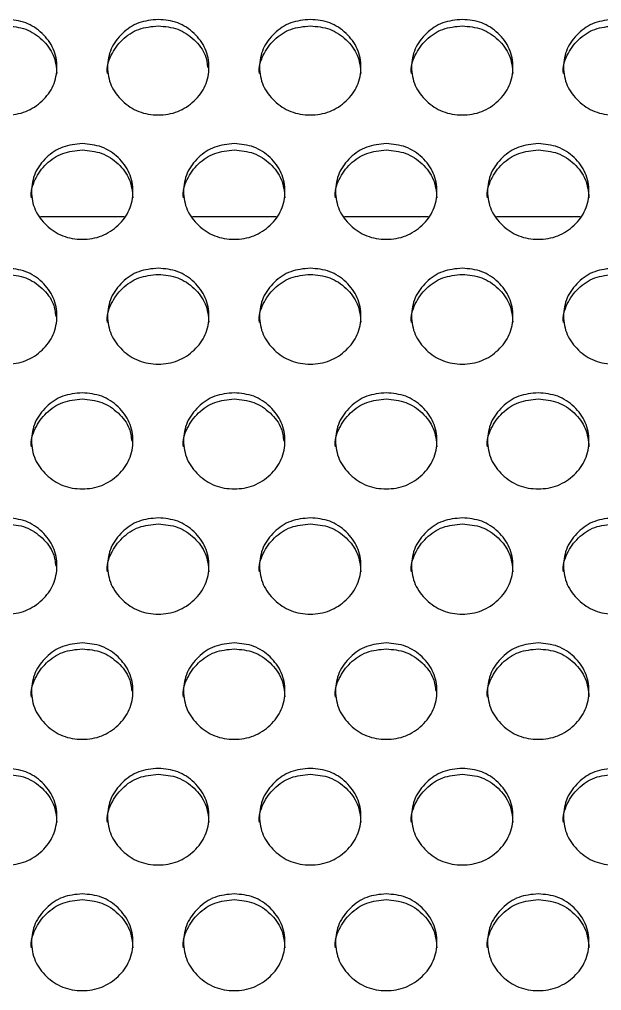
# Model space of a CAD drawing. Header units: millimetres. Extents: x 0.6 to 29.2, y 0.5 to 20.5.
# Drawn here: x 12.782 to 13.088, y 11.54 to 12.05 of the extents above; entities that cross this region are included whole.
import ezdxf

# ---------------------------------------------------------------- set-up
doc = ezdxf.new("R2010")
doc.units = ezdxf.units.MM

msp = doc.modelspace()

# ---------------------------------------------------------------- linework, layer by layer
for p, q in [((12.8367, 11.94654), (12.79267, 11.94654)), ((12.9167, 11.94654), (12.87267, 11.94654)), ((12.9967, 11.94654), (12.95267, 11.94654)), ((13.0767, 11.94654), (13.03267, 11.94654))]:
    msp.add_line(p, q)
for points, knots in [([(12.77468, 12.05041), (12.77819, 12.05008), (12.78521, 12.04941), (12.79397, 12.04343), (12.80011, 12.03523), (12.80197, 12.02529), (12.80011, 12.01538), (12.79398, 12.00711), (12.78522, 12.00133), (12.77468, 11.99957), (12.76415, 12.00133), (12.75538, 12.00711), (12.74926, 12.01537), (12.74739, 12.0253), (12.74926, 12.03523), (12.75539, 12.04343), (12.76415, 12.04939), (12.77117, 12.05007), (12.77468, 12.05041)], [0, 0, 0, 0, 0.062438, 0.124973, 0.18753, 0.249981, 0.312541, 0.374985, 0.437549, 0.499993, 0.562547, 0.624998, 0.687553, 0.750005, 0.812565, 0.875012, 0.937473, 1, 1, 1, 1]), ([(12.77468, 12.04703), (12.77819, 12.0467), (12.78522, 12.04603), (12.79393, 12.04006), (12.80027, 12.03187), (12.80099, 12.02526), (12.80135, 12.02196)], [0, 0, 0, 0, 0.249965, 0.500265, 0.750584, 1, 1, 1, 1]), ([(12.82802, 12.02192), (12.82802, 12.02192), (12.82734, 12.02513), (12.82957, 12.03191), (12.8353, 12.04004), (12.84417, 12.04601), (12.85118, 12.04669), (12.85468, 12.04703)], [0, 0, 0, 0, 0.000444, 0.250485, 0.500131, 0.749904, 1, 1, 1, 1]), ([(12.85468, 12.05041), (12.85819, 12.05008), (12.86521, 12.04941), (12.87397, 12.04343), (12.88011, 12.03523), (12.88197, 12.02529), (12.88011, 12.01538), (12.87398, 12.00711), (12.86522, 12.00133), (12.85468, 11.99957), (12.84415, 12.00133), (12.83538, 12.00711), (12.82926, 12.01537), (12.8274, 12.0253), (12.82926, 12.03523), (12.83538, 12.04343), (12.84415, 12.04939), (12.85117, 12.05007), (12.85468, 12.05041)], [0, 0, 0, 0, 0.0624359, 0.124973, 0.1875298, 0.2499801, 0.3125396, 0.3749845, 0.4375489, 0.4999908, 0.5625441, 0.6249972, 0.6875516, 0.7500035, 0.8125623, 0.8750097, 0.9374707, 1, 1, 1, 1]), ([(12.85468, 12.04703), (12.8582, 12.0467), (12.86524, 12.04604), (12.87388, 12.04004), (12.87973, 12.03283), (12.88042, 12.02736), (12.88069, 12.02518)], [0, 0, 0, 0, 0.272747, 0.545877, 0.81902, 1, 1, 1, 1]), ([(12.90802, 12.02192), (12.90802, 12.02192), (12.90742, 12.02515), (12.90954, 12.0319), (12.91531, 12.04004), (12.92417, 12.04601), (12.93118, 12.04669), (12.93468, 12.04703)], [0, 0, 0, 0, 0.000442, 0.250487, 0.500135, 0.74991, 1, 1, 1, 1]), ([(12.93468, 12.05041), (12.93819, 12.05008), (12.94521, 12.04941), (12.95397, 12.04343), (12.96011, 12.03523), (12.96197, 12.02529), (12.96011, 12.01538), (12.95398, 12.00711), (12.94522, 12.00133), (12.93468, 11.99957), (12.92415, 12.00133), (12.91538, 12.00711), (12.90926, 12.01537), (12.9074, 12.0253), (12.90926, 12.03523), (12.91539, 12.04343), (12.92415, 12.04939), (12.93117, 12.05007), (12.93468, 12.05041)], [0, 0, 0, 0, 0.062438, 0.124974, 0.18753, 0.249981, 0.312541, 0.374985, 0.437549, 0.499994, 0.562545, 0.624998, 0.687554, 0.750005, 0.812564, 0.875012, 0.937473, 1, 1, 1, 1]), ([(12.93468, 12.04703), (12.93819, 12.0467), (12.94522, 12.04603), (12.95393, 12.04006), (12.96027, 12.03187), (12.96099, 12.02526), (12.96135, 12.02196)], [0, 0, 0, 0, 0.249965, 0.500265, 0.750584, 1, 1, 1, 1]), ([(12.98802, 12.02192), (12.98802, 12.02192), (12.98734, 12.02513), (12.98957, 12.03191), (12.9953, 12.04004), (13.00417, 12.04601), (13.01118, 12.04669), (13.01468, 12.04703)], [0, 0, 0, 0, 0.000444, 0.250489, 0.50013, 0.749912, 1, 1, 1, 1]), ([(13.01468, 12.05041), (13.01819, 12.05008), (13.02521, 12.04941), (13.03397, 12.04343), (13.04011, 12.03523), (13.04197, 12.02529), (13.04011, 12.01538), (13.03398, 12.00711), (13.02522, 12.00133), (13.01468, 11.99957), (13.00415, 12.00133), (12.99538, 12.00711), (12.98926, 12.01537), (12.9874, 12.0253), (12.98926, 12.03523), (12.99538, 12.04343), (13.00415, 12.04939), (13.01117, 12.05007), (13.01468, 12.05041)], [0, 0, 0, 0, 0.062436, 0.124973, 0.18753, 0.249981, 0.312541, 0.374986, 0.437548, 0.499992, 0.562546, 0.624997, 0.687553, 0.750005, 0.812564, 0.87501, 0.937473, 1, 1, 1, 1]), ([(13.01468, 12.04703), (13.01819, 12.0467), (13.02522, 12.04603), (13.03393, 12.04006), (13.04027, 12.03187), (13.04099, 12.02526), (13.04135, 12.02196)], [0, 0, 0, 0, 0.2499567, 0.5002647, 0.7505852, 1, 1, 1, 1]), ([(13.06802, 12.02192), (13.06802, 12.02192), (13.06734, 12.02513), (13.06957, 12.03191), (13.0753, 12.04004), (13.08417, 12.04601), (13.09118, 12.04669), (13.09468, 12.04703)], [0, 0, 0, 0, 0.000444, 0.250485, 0.500131, 0.749904, 1, 1, 1, 1]), ([(13.09468, 12.05041), (13.09819, 12.05008), (13.10521, 12.04941), (13.11397, 12.04343), (13.12011, 12.03523), (13.12197, 12.02529), (13.12011, 12.01538), (13.11398, 12.00711), (13.10522, 12.00133), (13.09468, 11.99957), (13.08415, 12.00133), (13.07538, 12.00711), (13.06926, 12.01537), (13.0674, 12.0253), (13.06926, 12.03523), (13.07538, 12.04343), (13.08415, 12.04939), (13.09117, 12.05007), (13.09468, 12.05041)], [0, 0, 0, 0, 0.062436, 0.1249712, 0.1875281, 0.249979, 0.3125389, 0.3749827, 0.4375472, 0.4999915, 0.5625426, 0.6249958, 0.6875516, 0.7500031, 0.812562, 0.8750095, 0.9374706, 1, 1, 1, 1]), ([(12.78802, 11.95662), (12.78802, 11.95663), (12.78742, 11.95987), (12.78953, 11.96662), (12.79531, 11.97479), (12.80417, 11.98077), (12.81118, 11.98145), (12.81468, 11.98179)], [0, 0, 0, 0, 0.000445, 0.250484, 0.500128, 0.749903, 1, 1, 1, 1]), ([(12.81468, 11.98512), (12.81819, 11.98478), (12.82521, 11.98411), (12.83397, 11.97812), (12.84011, 11.96991), (12.84197, 11.95995), (12.84011, 11.95002), (12.83398, 11.94174), (12.82522, 11.93595), (12.81468, 11.93419), (12.80415, 11.93595), (12.79538, 11.94174), (12.78926, 11.95002), (12.7874, 11.95996), (12.78926, 11.96991), (12.79539, 11.97812), (12.80415, 11.98409), (12.81117, 11.98478), (12.81468, 11.98512)], [0, 0, 0, 0, 0.062436, 0.124971, 0.187528, 0.249979, 0.312538, 0.374982, 0.437547, 0.499991, 0.562542, 0.624995, 0.687551, 0.750003, 0.812562, 0.875009, 0.937471, 1, 1, 1, 1]), ([(12.81468, 11.98179), (12.81819, 11.98145), (12.82522, 11.98078), (12.83393, 11.9748), (12.84027, 11.96659), (12.84099, 11.95997), (12.84135, 11.95667)], [0, 0, 0, 0, 0.249958, 0.500258, 0.750579, 1, 1, 1, 1]), ([(12.86802, 11.95662), (12.86802, 11.95663), (12.86735, 11.95986), (12.86957, 11.96663), (12.8753, 11.97479), (12.88417, 11.98077), (12.89118, 11.98145), (12.89468, 11.98179)], [0, 0, 0, 0, 0.000447, 0.250489, 0.500128, 0.749912, 1, 1, 1, 1]), ([(12.89468, 11.98512), (12.89819, 11.98478), (12.90521, 11.98411), (12.91397, 11.97812), (12.92011, 11.96991), (12.92197, 11.95995), (12.92011, 11.95002), (12.91398, 11.94174), (12.90522, 11.93595), (12.89468, 11.93419), (12.88415, 11.93595), (12.87538, 11.94174), (12.86926, 11.95002), (12.8674, 11.95996), (12.86926, 11.96991), (12.87538, 11.97812), (12.88415, 11.98409), (12.89117, 11.98478), (12.89468, 11.98512)], [0, 0, 0, 0, 0.062438, 0.124973, 0.18753, 0.249981, 0.31254, 0.374984, 0.437548, 0.499992, 0.562546, 0.624997, 0.687553, 0.750005, 0.812564, 0.87501, 0.937473, 1, 1, 1, 1]), ([(12.89468, 11.98179), (12.89819, 11.98145), (12.90522, 11.98078), (12.91393, 11.9748), (12.92027, 11.96659), (12.92099, 11.95997), (12.92135, 11.95667)], [0, 0, 0, 0, 0.249966, 0.500264, 0.750583, 1, 1, 1, 1]), ([(12.94802, 11.95662), (12.94802, 11.95663), (12.94735, 11.95986), (12.94957, 11.96663), (12.9553, 11.97479), (12.96417, 11.98077), (12.97118, 11.98145), (12.97468, 11.98179)], [0, 0, 0, 0, 0.000447, 0.250486, 0.500129, 0.749904, 1, 1, 1, 1]), ([(12.97468, 11.98512), (12.97819, 11.98478), (12.98521, 11.98411), (12.99397, 11.97812), (13.00011, 11.96991), (13.00197, 11.95995), (13.00011, 11.95002), (12.99398, 11.94174), (12.98522, 11.93595), (12.97468, 11.93419), (12.96415, 11.93595), (12.95538, 11.94174), (12.94926, 11.95002), (12.9474, 11.95996), (12.94926, 11.96991), (12.95538, 11.97812), (12.96415, 11.98409), (12.97117, 11.98478), (12.97468, 11.98512)], [0, 0, 0, 0, 0.062436, 0.124973, 0.18753, 0.24998, 0.312539, 0.374984, 0.437548, 0.499992, 0.562543, 0.624996, 0.687552, 0.750004, 0.812563, 0.875009, 0.937471, 1, 1, 1, 1]), ([(12.97468, 11.98179), (12.97819, 11.98145), (12.98522, 11.98078), (12.99393, 11.9748), (13.00027, 11.96659), (13.00099, 11.95997), (13.00135, 11.95667)], [0, 0, 0, 0, 0.249957, 0.500263, 0.750582, 1, 1, 1, 1]), ([(13.02802, 11.95662), (13.02802, 11.95663), (13.02742, 11.95987), (13.02953, 11.96662), (13.03531, 11.97479), (13.04417, 11.98077), (13.05118, 11.98145), (13.05468, 11.98179)], [0, 0, 0, 0, 0.0004451, 0.2504866, 0.5001328, 0.7499104, 1, 1, 1, 1]), ([(13.05468, 11.98512), (13.05819, 11.98478), (13.06521, 11.98411), (13.07397, 11.97812), (13.08011, 11.96991), (13.08197, 11.95995), (13.08011, 11.95002), (13.07398, 11.94174), (13.06522, 11.93595), (13.05468, 11.93419), (13.04415, 11.93595), (13.03538, 11.94174), (13.02926, 11.95002), (13.0274, 11.95996), (13.02926, 11.96991), (13.03539, 11.97812), (13.04415, 11.98409), (13.05117, 11.98478), (13.05468, 11.98512)], [0, 0, 0, 0, 0.0624385, 0.1249735, 0.1875308, 0.2499813, 0.3125408, 0.3749847, 0.4375489, 0.4999933, 0.5625442, 0.6249978, 0.6875535, 0.7500053, 0.8125645, 0.8750114, 0.937473, 1, 1, 1, 1]), ([(13.05468, 11.98179), (13.05819, 11.98145), (13.06522, 11.98078), (13.07393, 11.9748), (13.08027, 11.96659), (13.08099, 11.95997), (13.08135, 11.95667)], [0, 0, 0, 0, 0.2499651, 0.5002628, 0.7505813, 1, 1, 1, 1]), ([(12.77468, 11.91961), (12.77819, 11.91927), (12.78521, 11.9186), (12.79397, 11.9126), (12.80011, 11.90437), (12.80197, 11.8944), (12.80011, 11.88444), (12.79398, 11.87615), (12.78522, 11.87035), (12.77468, 11.86858), (12.76415, 11.87035), (12.75538, 11.87615), (12.74926, 11.88444), (12.74739, 11.8944), (12.74926, 11.90437), (12.75539, 11.9126), (12.76415, 11.91858), (12.77117, 11.91927), (12.77468, 11.91961)], [0, 0, 0, 0, 0.062438, 0.124973, 0.187531, 0.249981, 0.31254, 0.374985, 0.437549, 0.499993, 0.562546, 0.624997, 0.687554, 0.750006, 0.812565, 0.875011, 0.937473, 1, 1, 1, 1]), ([(12.85468, 11.91961), (12.85819, 11.91927), (12.86521, 11.9186), (12.87397, 11.9126), (12.88011, 11.90437), (12.88197, 11.8944), (12.88011, 11.88444), (12.87398, 11.87615), (12.86522, 11.87035), (12.85468, 11.86858), (12.84415, 11.87035), (12.83538, 11.87615), (12.82926, 11.88444), (12.8274, 11.8944), (12.82926, 11.90437), (12.83538, 11.9126), (12.84415, 11.91858), (12.85117, 11.91927), (12.85468, 11.91961)], [0, 0, 0, 0, 0.062436, 0.124973, 0.187531, 0.24998, 0.312539, 0.374985, 0.437549, 0.499991, 0.562544, 0.624997, 0.687552, 0.750004, 0.812563, 0.875009, 0.937471, 1, 1, 1, 1]), ([(12.93468, 11.91961), (12.93819, 11.91927), (12.94521, 11.9186), (12.95397, 11.9126), (12.96011, 11.90437), (12.96197, 11.8944), (12.96011, 11.88444), (12.95398, 11.87615), (12.94522, 11.87035), (12.93468, 11.86858), (12.92415, 11.87035), (12.91538, 11.87615), (12.90926, 11.88444), (12.9074, 11.8944), (12.90926, 11.90437), (12.91539, 11.9126), (12.92415, 11.91858), (12.93117, 11.91927), (12.93468, 11.91961)], [0, 0, 0, 0, 0.062438, 0.124974, 0.187531, 0.249981, 0.312541, 0.374986, 0.43755, 0.499994, 0.562545, 0.624998, 0.687555, 0.750006, 0.812565, 0.875011, 0.937473, 1, 1, 1, 1]), ([(13.01468, 11.91961), (13.01819, 11.91927), (13.02521, 11.9186), (13.03397, 11.9126), (13.04011, 11.90437), (13.04197, 11.8944), (13.04011, 11.88444), (13.03398, 11.87615), (13.02522, 11.87035), (13.01468, 11.86858), (13.00415, 11.87035), (12.99538, 11.87615), (12.98926, 11.88444), (12.9874, 11.8944), (12.98926, 11.90437), (12.99538, 11.9126), (13.00415, 11.91858), (13.01117, 11.91927), (13.01468, 11.91961)], [0, 0, 0, 0, 0.062436, 0.124973, 0.187531, 0.249981, 0.31254, 0.374986, 0.437548, 0.499992, 0.562546, 0.624997, 0.687553, 0.750005, 0.812564, 0.875009, 0.937473, 1, 1, 1, 1]), ([(13.09468, 11.91961), (13.09819, 11.91927), (13.10521, 11.9186), (13.11397, 11.9126), (13.12011, 11.90437), (13.12197, 11.8944), (13.12011, 11.88444), (13.11398, 11.87615), (13.10522, 11.87035), (13.09468, 11.86858), (13.08415, 11.87035), (13.07538, 11.87615), (13.06926, 11.88444), (13.0674, 11.8944), (13.06926, 11.90437), (13.07538, 11.9126), (13.08415, 11.91858), (13.09117, 11.91927), (13.09468, 11.91961)], [0, 0, 0, 0, 0.062436, 0.124971, 0.187529, 0.249979, 0.312539, 0.374983, 0.437547, 0.499991, 0.562542, 0.624995, 0.687552, 0.750004, 0.812562, 0.875009, 0.937471, 1, 1, 1, 1]), ([(12.77468, 11.91633), (12.7782, 11.91599), (12.78524, 11.91533), (12.79388, 11.90931), (12.79975, 11.90204), (12.80044, 11.89651), (12.80071, 11.89428)], [0, 0, 0, 0, 0.271948, 0.5442594, 0.8165928, 1, 1, 1, 1]), ([(12.82802, 11.89112), (12.82802, 11.89112), (12.82735, 11.89435), (12.82957, 11.90114), (12.8353, 11.90931), (12.84417, 11.9153), (12.85118, 11.91599), (12.85468, 11.91633)], [0, 0, 0, 0, 0.000447, 0.250489, 0.500134, 0.749903, 1, 1, 1, 1]), ([(12.85468, 11.91633), (12.85819, 11.91599), (12.86522, 11.91532), (12.87393, 11.90932), (12.88027, 11.90111), (12.88099, 11.89447), (12.88135, 11.89116)], [0, 0, 0, 0, 0.249956, 0.500263, 0.750582, 1, 1, 1, 1]), ([(12.90802, 11.89112), (12.90802, 11.89112), (12.90742, 11.89437), (12.90953, 11.90114), (12.91531, 11.90931), (12.92417, 11.9153), (12.93118, 11.91599), (12.93468, 11.91633)], [0, 0, 0, 0, 0.000445, 0.25049, 0.500137, 0.74991, 1, 1, 1, 1]), ([(12.93468, 11.91633), (12.93819, 11.91599), (12.94522, 11.91532), (12.95393, 11.90932), (12.96027, 11.90111), (12.96099, 11.89447), (12.96135, 11.89116)], [0, 0, 0, 0, 0.249964, 0.500263, 0.750581, 1, 1, 1, 1]), ([(12.98802, 11.89112), (12.98802, 11.89112), (12.98735, 11.89435), (12.98957, 11.90114), (12.9953, 11.90931), (13.00417, 11.9153), (13.01118, 11.91599), (13.01468, 11.91633)], [0, 0, 0, 0, 0.000447, 0.250492, 0.500133, 0.749912, 1, 1, 1, 1]), ([(13.01468, 11.91633), (13.01819, 11.91599), (13.02522, 11.91532), (13.03393, 11.90932), (13.04027, 11.90111), (13.04099, 11.89447), (13.04135, 11.89116)], [0, 0, 0, 0, 0.249956, 0.500263, 0.750582, 1, 1, 1, 1]), ([(13.06802, 11.89112), (13.06802, 11.89112), (13.06735, 11.89435), (13.06957, 11.90114), (13.0753, 11.90931), (13.08417, 11.9153), (13.09118, 11.91599), (13.09468, 11.91633)], [0, 0, 0, 0, 0.000447, 0.250489, 0.500134, 0.749903, 1, 1, 1, 1]), ([(12.81468, 11.85408), (12.81819, 11.85374), (12.82521, 11.85307), (12.83397, 11.84705), (12.84011, 11.83881), (12.84197, 11.82882), (12.84011, 11.81885), (12.83398, 11.81054), (12.82522, 11.80473), (12.81468, 11.80296), (12.80415, 11.80473), (12.79538, 11.81054), (12.78926, 11.81885), (12.7874, 11.82882), (12.78926, 11.83881), (12.79539, 11.84705), (12.80415, 11.85305), (12.81117, 11.85373), (12.81468, 11.85408)], [0, 0, 0, 0, 0.062436, 0.124971, 0.187529, 0.249979, 0.312539, 0.374983, 0.437547, 0.499991, 0.562542, 0.624995, 0.687551, 0.750003, 0.812562, 0.875009, 0.937471, 1, 1, 1, 1]), ([(12.89468, 11.85408), (12.89819, 11.85374), (12.90521, 11.85307), (12.91397, 11.84705), (12.92011, 11.83881), (12.92197, 11.82882), (12.92011, 11.81885), (12.91398, 11.81054), (12.90522, 11.80473), (12.89468, 11.80296), (12.88415, 11.80473), (12.87538, 11.81054), (12.86926, 11.81885), (12.8674, 11.82882), (12.86926, 11.83881), (12.87538, 11.84705), (12.88415, 11.85305), (12.89117, 11.85373), (12.89468, 11.85408)], [0, 0, 0, 0, 0.062438, 0.124974, 0.187531, 0.249981, 0.312541, 0.374984, 0.437549, 0.499993, 0.562546, 0.624997, 0.687553, 0.750005, 0.812564, 0.875009, 0.937473, 1, 1, 1, 1]), ([(12.97468, 11.85408), (12.97819, 11.85374), (12.98521, 11.85307), (12.99397, 11.84705), (13.00011, 11.83881), (13.00197, 11.82882), (13.00011, 11.81885), (12.99398, 11.81054), (12.98522, 11.80473), (12.97468, 11.80296), (12.96415, 11.80473), (12.95538, 11.81054), (12.94926, 11.81885), (12.9474, 11.82882), (12.94926, 11.83881), (12.95538, 11.84705), (12.96415, 11.85305), (12.97117, 11.85373), (12.97468, 11.85408)], [0, 0, 0, 0, 0.062436, 0.124973, 0.18753, 0.24998, 0.312539, 0.374984, 0.437549, 0.499993, 0.562543, 0.624996, 0.687552, 0.750004, 0.812563, 0.875009, 0.937471, 1, 1, 1, 1]), ([(13.05468, 11.85408), (13.05819, 11.85374), (13.06521, 11.85307), (13.07397, 11.84705), (13.08011, 11.83881), (13.08197, 11.82882), (13.08011, 11.81885), (13.07398, 11.81054), (13.06522, 11.80473), (13.05468, 11.80296), (13.04415, 11.80473), (13.03538, 11.81054), (13.02926, 11.81885), (13.0274, 11.82882), (13.02926, 11.83881), (13.03539, 11.84705), (13.04415, 11.85305), (13.05117, 11.85373), (13.05468, 11.85408)], [0, 0, 0, 0, 0.062438, 0.124974, 0.187531, 0.249981, 0.312541, 0.374985, 0.43755, 0.499994, 0.562545, 0.624998, 0.687554, 0.750006, 0.812565, 0.875011, 0.937473, 1, 1, 1, 1]), ([(12.78802, 11.82559), (12.78802, 11.82559), (12.78742, 11.82885), (12.78953, 11.83562), (12.79531, 11.84382), (12.80417, 11.84982), (12.81118, 11.8505), (12.81468, 11.85084)], [0, 0, 0, 0, 0.000444, 0.250482, 0.500129, 0.749903, 1, 1, 1, 1]), ([(12.81468, 11.85084), (12.8182, 11.85051), (12.82524, 11.84984), (12.83388, 11.84381), (12.83976, 11.83652), (12.84045, 11.83096), (12.84073, 11.82871)], [0, 0, 0, 0, 0.27154, 0.5434528, 0.8153917, 1, 1, 1, 1]), ([(12.86802, 11.82559), (12.86802, 11.82559), (12.86735, 11.82884), (12.86957, 11.83563), (12.8753, 11.84382), (12.88417, 11.84982), (12.89118, 11.8505), (12.89468, 11.85084)], [0, 0, 0, 0, 0.000445, 0.250486, 0.500129, 0.749911, 1, 1, 1, 1]), ([(12.89468, 11.85084), (12.8982, 11.85051), (12.90524, 11.84984), (12.91388, 11.84381), (12.91976, 11.83652), (12.92045, 11.83096), (12.92073, 11.82871)], [0, 0, 0, 0, 0.271548, 0.543459, 0.815395, 1, 1, 1, 1]), ([(12.94802, 11.82559), (12.94802, 11.82559), (12.94735, 11.82884), (12.94957, 11.83563), (12.9553, 11.84382), (12.96417, 11.84982), (12.97118, 11.8505), (12.97468, 11.85084)], [0, 0, 0, 0, 0.000445, 0.250483, 0.50013, 0.749903, 1, 1, 1, 1]), ([(12.97468, 11.85084), (12.97819, 11.85051), (12.98522, 11.84984), (12.99393, 11.84383), (13.00027, 11.8356), (13.00099, 11.82895), (13.00135, 11.82563)], [0, 0, 0, 0, 0.249956, 0.500262, 0.750585, 1, 1, 1, 1]), ([(13.02802, 11.82559), (13.02802, 11.82559), (13.02742, 11.82885), (13.02953, 11.83562), (13.03531, 11.84382), (13.04417, 11.84982), (13.05118, 11.8505), (13.05468, 11.85084)], [0, 0, 0, 0, 0.000444, 0.250484, 0.500134, 0.74991, 1, 1, 1, 1]), ([(13.05468, 11.85084), (13.05819, 11.85051), (13.06522, 11.84984), (13.07393, 11.84383), (13.08027, 11.8356), (13.08099, 11.82895), (13.08135, 11.82563)], [0, 0, 0, 0, 0.249964, 0.500262, 0.750584, 1, 1, 1, 1]), ([(12.77468, 11.78833), (12.77819, 11.78799), (12.78521, 11.78732), (12.79397, 11.7813), (12.80011, 11.77304), (12.80197, 11.76303), (12.80011, 11.75304), (12.79398, 11.74472), (12.78522, 11.73889), (12.77468, 11.73713), (12.76415, 11.7389), (12.75538, 11.74472), (12.74926, 11.75304), (12.74739, 11.76303), (12.74926, 11.77303), (12.75539, 11.78129), (12.76415, 11.7873), (12.77117, 11.78799), (12.77468, 11.78833)], [0, 0, 0, 0, 0.062438, 0.124973, 0.18753, 0.249981, 0.312541, 0.374985, 0.437549, 0.499993, 0.562547, 0.624998, 0.687554, 0.750006, 0.812564, 0.875011, 0.937473, 1, 1, 1, 1]), ([(12.85468, 11.78833), (12.85819, 11.78799), (12.86521, 11.78732), (12.87397, 11.7813), (12.88011, 11.77304), (12.88197, 11.76303), (12.88011, 11.75304), (12.87398, 11.74472), (12.86522, 11.73889), (12.85468, 11.73713), (12.84415, 11.7389), (12.83538, 11.74472), (12.82926, 11.75304), (12.8274, 11.76303), (12.82926, 11.77303), (12.83538, 11.78129), (12.84415, 11.7873), (12.85117, 11.78799), (12.85468, 11.78833)], [0, 0, 0, 0, 0.062436, 0.124973, 0.18753, 0.24998, 0.31254, 0.374985, 0.437549, 0.499991, 0.562544, 0.624998, 0.687552, 0.750004, 0.812562, 0.875009, 0.937471, 1, 1, 1, 1]), ([(12.93468, 11.78833), (12.93819, 11.78799), (12.94521, 11.78732), (12.95397, 11.7813), (12.96011, 11.77304), (12.96197, 11.76303), (12.96011, 11.75304), (12.95398, 11.74472), (12.94522, 11.73889), (12.93468, 11.73713), (12.92415, 11.7389), (12.91538, 11.74472), (12.90926, 11.75304), (12.9074, 11.76303), (12.90926, 11.77303), (12.91539, 11.78129), (12.92415, 11.7873), (12.93117, 11.78799), (12.93468, 11.78833)], [0, 0, 0, 0, 0.0624384, 0.1249734, 0.1875305, 0.2499813, 0.3125418, 0.3749852, 0.4375498, 0.4999941, 0.5625451, 0.6249987, 0.6875548, 0.7500061, 0.8125641, 0.8750112, 0.937473, 1, 1, 1, 1]), ([(13.01468, 11.78833), (13.01819, 11.78799), (13.02521, 11.78732), (13.03397, 11.7813), (13.04011, 11.77304), (13.04197, 11.76303), (13.04011, 11.75304), (13.03398, 11.74472), (13.02522, 11.73889), (13.01468, 11.73713), (13.00415, 11.7389), (12.99538, 11.74472), (12.98926, 11.75304), (12.9874, 11.76303), (12.98926, 11.77303), (12.99538, 11.78129), (13.00415, 11.7873), (13.01117, 11.78799), (13.01468, 11.78833)], [0, 0, 0, 0, 0.062436, 0.124973, 0.18753, 0.249981, 0.312541, 0.374986, 0.437548, 0.499993, 0.562546, 0.624997, 0.687554, 0.750005, 0.812564, 0.875009, 0.937473, 1, 1, 1, 1]), ([(13.09468, 11.78833), (13.09819, 11.78799), (13.10521, 11.78732), (13.11397, 11.7813), (13.12011, 11.77304), (13.12197, 11.76303), (13.12011, 11.75304), (13.11398, 11.74472), (13.10522, 11.73889), (13.09468, 11.73713), (13.08415, 11.7389), (13.07538, 11.74472), (13.06926, 11.75304), (13.0674, 11.76303), (13.06926, 11.77303), (13.07538, 11.78129), (13.08415, 11.7873), (13.09117, 11.78799), (13.09468, 11.78833)], [0, 0, 0, 0, 0.062436, 0.1249711, 0.1875282, 0.249979, 0.3125394, 0.3749828, 0.4375474, 0.4999917, 0.5625428, 0.6249963, 0.6875524, 0.7500038, 0.8125618, 0.8750089, 0.9374706, 1, 1, 1, 1]), ([(12.77468, 11.78515), (12.7782, 11.78481), (12.78524, 11.78414), (12.79388, 11.7781), (12.79976, 11.77078), (12.80046, 11.76519), (12.80074, 11.76292)], [0, 0, 0, 0, 0.27115, 0.542663, 0.8142, 1, 1, 1, 1]), ([(12.82802, 11.75985), (12.82802, 11.75985), (12.82735, 11.76309), (12.82957, 11.76991), (12.8353, 11.77811), (12.84417, 11.78412), (12.85118, 11.7848), (12.85468, 11.78515)], [0, 0, 0, 0, 0.0004453, 0.2504853, 0.5001296, 0.7499038, 1, 1, 1, 1]), ([(12.85468, 11.78515), (12.85819, 11.78481), (12.86522, 11.78414), (12.87393, 11.77812), (12.88027, 11.76987), (12.88099, 11.76321), (12.88135, 11.75989)], [0, 0, 0, 0, 0.249955, 0.500262, 0.750583, 1, 1, 1, 1]), ([(12.90802, 11.75985), (12.90802, 11.75985), (12.90742, 11.76311), (12.90953, 11.7699), (12.91531, 11.77811), (12.92417, 11.78412), (12.93118, 11.7848), (12.93468, 11.78515)], [0, 0, 0, 0, 0.000444, 0.250486, 0.500133, 0.74991, 1, 1, 1, 1]), ([(12.93468, 11.78515), (12.93819, 11.78481), (12.94522, 11.78414), (12.95393, 11.77812), (12.96027, 11.76987), (12.96099, 11.76321), (12.96135, 11.75989)], [0, 0, 0, 0, 0.249964, 0.500262, 0.750582, 1, 1, 1, 1]), ([(12.98802, 11.75985), (12.98802, 11.75985), (12.98735, 11.76309), (12.98957, 11.76991), (12.9953, 11.77811), (13.00417, 11.78412), (13.01118, 11.7848), (13.01468, 11.78515)], [0, 0, 0, 0, 0.0004453, 0.2504883, 0.5001286, 0.7499119, 1, 1, 1, 1]), ([(13.01468, 11.78515), (13.01819, 11.78481), (13.02522, 11.78414), (13.03393, 11.77812), (13.04027, 11.76987), (13.04099, 11.76321), (13.04135, 11.75989)], [0, 0, 0, 0, 0.249955, 0.500262, 0.750583, 1, 1, 1, 1]), ([(13.06802, 11.75985), (13.06802, 11.75985), (13.06735, 11.76309), (13.06957, 11.76991), (13.0753, 11.77811), (13.08417, 11.78412), (13.09118, 11.7848), (13.09468, 11.78515)], [0, 0, 0, 0, 0.0004453, 0.2504853, 0.5001296, 0.7499038, 1, 1, 1, 1]), ([(12.81468, 11.72257), (12.81819, 11.72223), (12.82521, 11.72155), (12.83397, 11.71552), (12.84011, 11.70725), (12.84197, 11.69722), (12.84011, 11.68722), (12.83398, 11.67888), (12.82522, 11.67305), (12.81468, 11.67127), (12.80415, 11.67305), (12.79538, 11.67888), (12.78926, 11.68721), (12.7874, 11.69723), (12.78926, 11.70724), (12.79539, 11.71552), (12.80415, 11.72153), (12.81117, 11.72222), (12.81468, 11.72257)], [0, 0, 0, 0, 0.062436, 0.124971, 0.187529, 0.249978, 0.312538, 0.374983, 0.437547, 0.499991, 0.562542, 0.624995, 0.687551, 0.750003, 0.812562, 0.875009, 0.937471, 1, 1, 1, 1]), ([(12.89468, 11.72257), (12.89819, 11.72223), (12.90521, 11.72155), (12.91397, 11.71552), (12.92011, 11.70725), (12.92197, 11.69722), (12.92011, 11.68722), (12.91398, 11.67888), (12.90522, 11.67305), (12.89468, 11.67127), (12.88415, 11.67305), (12.87538, 11.67888), (12.86926, 11.68721), (12.8674, 11.69723), (12.86926, 11.70724), (12.87538, 11.71552), (12.88415, 11.72153), (12.89117, 11.72222), (12.89468, 11.72257)], [0, 0, 0, 0, 0.0624384, 0.124973, 0.1875308, 0.2499803, 0.3125401, 0.3749848, 0.4375486, 0.4999927, 0.5625459, 0.6249969, 0.6875529, 0.7500048, 0.8125639, 0.8750096, 0.937473, 1, 1, 1, 1]), ([(12.97468, 11.72257), (12.97819, 11.72223), (12.98521, 11.72155), (12.99397, 11.71552), (13.00011, 11.70725), (13.00197, 11.69722), (13.00011, 11.68722), (12.99398, 11.67888), (12.98522, 11.67305), (12.97468, 11.67127), (12.96415, 11.67305), (12.95538, 11.67888), (12.94926, 11.68721), (12.9474, 11.69723), (12.94926, 11.70724), (12.95538, 11.71552), (12.96415, 11.72153), (12.97117, 11.72222), (12.97468, 11.72257)], [0, 0, 0, 0, 0.062436, 0.124973, 0.18753, 0.249979, 0.312539, 0.374985, 0.437548, 0.499993, 0.562543, 0.624996, 0.687552, 0.750004, 0.812562, 0.875009, 0.937471, 1, 1, 1, 1]), ([(13.05468, 11.72257), (13.05819, 11.72223), (13.06521, 11.72155), (13.07397, 11.71552), (13.08011, 11.70725), (13.08197, 11.69722), (13.08011, 11.68722), (13.07398, 11.67888), (13.06522, 11.67305), (13.05468, 11.67127), (13.04415, 11.67305), (13.03538, 11.67888), (13.02926, 11.68721), (13.0274, 11.69723), (13.02926, 11.70724), (13.03539, 11.71552), (13.04415, 11.72153), (13.05117, 11.72222), (13.05468, 11.72257)], [0, 0, 0, 0, 0.062439, 0.124973, 0.187531, 0.249981, 0.312541, 0.374986, 0.437549, 0.499994, 0.562545, 0.624998, 0.687554, 0.750005, 0.812564, 0.875011, 0.937473, 1, 1, 1, 1]), ([(12.78802, 11.69409), (12.78802, 11.6941), (12.78742, 11.69735), (12.78953, 11.70417), (12.79531, 11.71238), (12.80417, 11.7184), (12.81118, 11.71909), (12.81468, 11.71943)], [0, 0, 0, 0, 0.0004436, 0.2504829, 0.500129, 0.7499024, 1, 1, 1, 1]), ([(12.81468, 11.71943), (12.8182, 11.7191), (12.82524, 11.71843), (12.83388, 11.71238), (12.83977, 11.70503), (12.84046, 11.69941), (12.84075, 11.69712)], [0, 0, 0, 0, 0.270749, 0.541868, 0.813011, 1, 1, 1, 1]), ([(12.86802, 11.69409), (12.86802, 11.6941), (12.86735, 11.69734), (12.86957, 11.70417), (12.8753, 11.71238), (12.88417, 11.7184), (12.89118, 11.71909), (12.89468, 11.71943)], [0, 0, 0, 0, 0.000445, 0.250487, 0.500129, 0.749911, 1, 1, 1, 1]), ([(12.89468, 11.71943), (12.89819, 11.7191), (12.90522, 11.71842), (12.91393, 11.71239), (12.92027, 11.70413), (12.92099, 11.69746), (12.92135, 11.69413)], [0, 0, 0, 0, 0.249965, 0.500262, 0.750582, 1, 1, 1, 1]), ([(12.94802, 11.69409), (12.94802, 11.6941), (12.94735, 11.69734), (12.94957, 11.70417), (12.9553, 11.71238), (12.96417, 11.71841), (12.97118, 11.71909), (12.97468, 11.71943)], [0, 0, 0, 0, 0.000445, 0.250484, 0.50013, 0.749903, 1, 1, 1, 1]), ([(12.97468, 11.71943), (12.9782, 11.7191), (12.98524, 11.71843), (12.99388, 11.71238), (12.99977, 11.70503), (13.00046, 11.69941), (13.00075, 11.69712)], [0, 0, 0, 0, 0.270746, 0.541872, 0.813013, 1, 1, 1, 1]), ([(13.02802, 11.69409), (13.02802, 11.6941), (13.02742, 11.69735), (13.02953, 11.70417), (13.03531, 11.71238), (13.04417, 11.7184), (13.05118, 11.71909), (13.05468, 11.71943)], [0, 0, 0, 0, 0.000444, 0.250485, 0.500134, 0.749909, 1, 1, 1, 1]), ([(13.05468, 11.71943), (13.05819, 11.7191), (13.06522, 11.71842), (13.07393, 11.71239), (13.08027, 11.70413), (13.08099, 11.69746), (13.08135, 11.69413)], [0, 0, 0, 0, 0.249964, 0.500262, 0.750581, 1, 1, 1, 1]), ([(12.77468, 11.65659), (12.77819, 11.65625), (12.78521, 11.65558), (12.79397, 11.64953), (12.80011, 11.64125), (12.80197, 11.6312), (12.80011, 11.62118), (12.79398, 11.61283), (12.78522, 11.60699), (12.77468, 11.60521), (12.76415, 11.60699), (12.75538, 11.61283), (12.74926, 11.62118), (12.74739, 11.63121), (12.74926, 11.64124), (12.75539, 11.64953), (12.76415, 11.65556), (12.77117, 11.65625), (12.77468, 11.65659)], [0, 0, 0, 0, 0.062438, 0.124973, 0.187531, 0.249982, 0.312541, 0.374985, 0.437549, 0.499993, 0.562546, 0.624998, 0.687553, 0.750005, 0.812564, 0.875011, 0.937473, 1, 1, 1, 1]), ([(12.85468, 11.65659), (12.85819, 11.65625), (12.86521, 11.65558), (12.87397, 11.64953), (12.88011, 11.64125), (12.88197, 11.6312), (12.88011, 11.62118), (12.87398, 11.61283), (12.86522, 11.60699), (12.85468, 11.60521), (12.84415, 11.60699), (12.83538, 11.61283), (12.82926, 11.62118), (12.8274, 11.63121), (12.82926, 11.64124), (12.83538, 11.64953), (12.84415, 11.65556), (12.85117, 11.65625), (12.85468, 11.65659)], [0, 0, 0, 0, 0.0624359, 0.1249728, 0.1875305, 0.2499807, 0.3125392, 0.3749846, 0.437549, 0.4999906, 0.5625437, 0.6249972, 0.6875513, 0.7500035, 0.8125621, 0.8750091, 0.9374708, 1, 1, 1, 1]), ([(12.93468, 11.65659), (12.93819, 11.65625), (12.94521, 11.65558), (12.95397, 11.64953), (12.96011, 11.64125), (12.96197, 11.6312), (12.96011, 11.62118), (12.95398, 11.61283), (12.94522, 11.60699), (12.93468, 11.60521), (12.92415, 11.60699), (12.91538, 11.61283), (12.90926, 11.62118), (12.9074, 11.63121), (12.90926, 11.64124), (12.91539, 11.64953), (12.92415, 11.65556), (12.93117, 11.65625), (12.93468, 11.65659)], [0, 0, 0, 0, 0.062438, 0.124973, 0.187531, 0.249982, 0.312541, 0.374985, 0.43755, 0.499994, 0.562545, 0.624998, 0.687554, 0.750006, 0.812564, 0.875011, 0.937473, 1, 1, 1, 1]), ([(13.01468, 11.65659), (13.01819, 11.65625), (13.02521, 11.65558), (13.03397, 11.64953), (13.04011, 11.64125), (13.04197, 11.6312), (13.04011, 11.62118), (13.03398, 11.61283), (13.02522, 11.60699), (13.01468, 11.60521), (13.00415, 11.60699), (12.99538, 11.61283), (12.98926, 11.62118), (12.9874, 11.63121), (12.98926, 11.64124), (12.99538, 11.64953), (13.00415, 11.65556), (13.01117, 11.65625), (13.01468, 11.65659)], [0, 0, 0, 0, 0.062436, 0.124973, 0.187531, 0.249981, 0.31254, 0.374986, 0.437548, 0.499992, 0.562545, 0.624997, 0.687552, 0.750005, 0.812564, 0.875009, 0.937473, 1, 1, 1, 1]), ([(13.09468, 11.65659), (13.09819, 11.65625), (13.10521, 11.65558), (13.11397, 11.64953), (13.12011, 11.64125), (13.12197, 11.6312), (13.12011, 11.62118), (13.11398, 11.61283), (13.10522, 11.60699), (13.09468, 11.60521), (13.08415, 11.60699), (13.07538, 11.61283), (13.06926, 11.62118), (13.0674, 11.63121), (13.06926, 11.64124), (13.07538, 11.64953), (13.08415, 11.65556), (13.09117, 11.65625), (13.09468, 11.65659)], [0, 0, 0, 0, 0.062436, 0.124971, 0.187529, 0.24998, 0.312539, 0.374983, 0.437547, 0.499991, 0.562542, 0.624996, 0.687551, 0.750003, 0.812562, 0.875009, 0.937471, 1, 1, 1, 1]), ([(12.77468, 11.65351), (12.77819, 11.65317), (12.78522, 11.6525), (12.79393, 11.64646), (12.80027, 11.63818), (12.80099, 11.6315), (12.80135, 11.62816)], [0, 0, 0, 0, 0.249964, 0.500263, 0.750584, 1, 1, 1, 1]), ([(12.82802, 11.62812), (12.82802, 11.62813), (12.82735, 11.63138), (12.82957, 11.63822), (12.8353, 11.64644), (12.84417, 11.65248), (12.85118, 11.65316), (12.85468, 11.65351)], [0, 0, 0, 0, 0.000448, 0.250487, 0.500132, 0.749905, 1, 1, 1, 1]), ([(12.85468, 11.65351), (12.85819, 11.65317), (12.86522, 11.6525), (12.87393, 11.64646), (12.88027, 11.63818), (12.88099, 11.6315), (12.88135, 11.62816)], [0, 0, 0, 0, 0.249956, 0.500263, 0.750585, 1, 1, 1, 1]), ([(12.90802, 11.62812), (12.90802, 11.62813), (12.90742, 11.6314), (12.90953, 11.63821), (12.91531, 11.64644), (12.92417, 11.65248), (12.93118, 11.65316), (12.93468, 11.65351)], [0, 0, 0, 0, 0.000447, 0.250488, 0.500135, 0.749911, 1, 1, 1, 1]), ([(12.93468, 11.65351), (12.93819, 11.65317), (12.94522, 11.6525), (12.95393, 11.64646), (12.96027, 11.63818), (12.96099, 11.6315), (12.96135, 11.62816)], [0, 0, 0, 0, 0.249964, 0.500263, 0.750584, 1, 1, 1, 1]), ([(12.98802, 11.62812), (12.98802, 11.62813), (12.98735, 11.63138), (12.98957, 11.63822), (12.9953, 11.64644), (13.00417, 11.65248), (13.01118, 11.65316), (13.01468, 11.65351)], [0, 0, 0, 0, 0.000448, 0.25049, 0.500131, 0.749913, 1, 1, 1, 1]), ([(13.01468, 11.65351), (13.01819, 11.65317), (13.02522, 11.6525), (13.03393, 11.64646), (13.04027, 11.63818), (13.04099, 11.6315), (13.04135, 11.62816)], [0, 0, 0, 0, 0.249956, 0.500263, 0.750585, 1, 1, 1, 1]), ([(13.06802, 11.62812), (13.06802, 11.62813), (13.06735, 11.63138), (13.06957, 11.63822), (13.0753, 11.64644), (13.08417, 11.65248), (13.09118, 11.65316), (13.09468, 11.65351)], [0, 0, 0, 0, 0.000448, 0.250487, 0.500132, 0.749905, 1, 1, 1, 1]), ([(12.78802, 11.56214), (12.78802, 11.56215), (12.78742, 11.56542), (12.78953, 11.57225), (12.79531, 11.58049), (12.80417, 11.58654), (12.81118, 11.58723), (12.81468, 11.58757)], [0, 0, 0, 0, 0.0004459, 0.2504869, 0.5001297, 0.7499038, 1, 1, 1, 1]), ([(12.81468, 11.5906), (12.81819, 11.59027), (12.82521, 11.58959), (12.83397, 11.58353), (12.84011, 11.57523), (12.84197, 11.56517), (12.84011, 11.55514), (12.83398, 11.54677), (12.82522, 11.54092), (12.81468, 11.53914), (12.80415, 11.54092), (12.79538, 11.54677), (12.78926, 11.55513), (12.7874, 11.56518), (12.78926, 11.57523), (12.79539, 11.58353), (12.80415, 11.58957), (12.81117, 11.59026), (12.81468, 11.5906)], [0, 0, 0, 0, 0.062436, 0.124971, 0.187529, 0.249979, 0.312539, 0.374983, 0.437547, 0.499991, 0.562542, 0.624996, 0.687552, 0.750003, 0.812561, 0.875009, 0.937471, 1, 1, 1, 1]), ([(12.81468, 11.58757), (12.81819, 11.58723), (12.82522, 11.58656), (12.83393, 11.58051), (12.84027, 11.57222), (12.84099, 11.56552), (12.84135, 11.56218)], [0, 0, 0, 0, 0.2499578, 0.5002585, 0.7505784, 1, 1, 1, 1]), ([(12.86802, 11.56214), (12.86802, 11.56215), (12.86735, 11.56541), (12.86957, 11.57225), (12.8753, 11.58049), (12.88417, 11.58654), (12.89118, 11.58723), (12.89468, 11.58757)], [0, 0, 0, 0, 0.000448, 0.250491, 0.50013, 0.749912, 1, 1, 1, 1]), ([(12.89468, 11.5906), (12.89819, 11.59027), (12.90521, 11.58959), (12.91397, 11.58353), (12.92011, 11.57523), (12.92197, 11.56517), (12.92011, 11.55514), (12.91398, 11.54677), (12.90522, 11.54092), (12.89468, 11.53914), (12.88415, 11.54092), (12.87538, 11.54677), (12.86926, 11.55513), (12.8674, 11.56518), (12.86926, 11.57523), (12.87538, 11.58353), (12.88415, 11.58957), (12.89117, 11.59026), (12.89468, 11.5906)], [0, 0, 0, 0, 0.0624384, 0.1249732, 0.1875311, 0.2499813, 0.3125408, 0.3749846, 0.4375486, 0.4999928, 0.562546, 0.6249972, 0.6875532, 0.7500051, 0.8125634, 0.8750094, 0.9374731, 1, 1, 1, 1]), ([(12.89468, 11.58757), (12.89819, 11.58723), (12.90522, 11.58656), (12.91393, 11.58051), (12.92027, 11.57222), (12.92099, 11.56552), (12.92135, 11.56218)], [0, 0, 0, 0, 0.249965, 0.500264, 0.750582, 1, 1, 1, 1]), ([(12.94802, 11.56214), (12.94802, 11.56215), (12.94735, 11.56541), (12.94957, 11.57225), (12.9553, 11.58049), (12.96417, 11.58654), (12.97118, 11.58723), (12.97468, 11.58757)], [0, 0, 0, 0, 0.000448, 0.250488, 0.500131, 0.749904, 1, 1, 1, 1]), ([(12.97468, 11.5906), (12.97819, 11.59027), (12.98521, 11.58959), (12.99397, 11.58353), (13.00011, 11.57523), (13.00197, 11.56517), (13.00011, 11.55514), (12.99398, 11.54677), (12.98522, 11.54092), (12.97468, 11.53914), (12.96415, 11.54092), (12.95538, 11.54677), (12.94926, 11.55513), (12.9474, 11.56518), (12.94926, 11.57523), (12.95538, 11.58353), (12.96415, 11.58957), (12.97117, 11.59026), (12.97468, 11.5906)], [0, 0, 0, 0, 0.062436, 0.124973, 0.187531, 0.24998, 0.312539, 0.374985, 0.437548, 0.499993, 0.562543, 0.624997, 0.687553, 0.750004, 0.812562, 0.875009, 0.937471, 1, 1, 1, 1]), ([(12.97468, 11.58757), (12.97819, 11.58723), (12.98522, 11.58656), (12.99393, 11.58051), (13.00027, 11.57222), (13.00099, 11.56552), (13.00135, 11.56218)], [0, 0, 0, 0, 0.249956, 0.500263, 0.750582, 1, 1, 1, 1]), ([(13.02802, 11.56214), (13.02802, 11.56215), (13.02742, 11.56542), (13.02953, 11.57225), (13.03531, 11.58049), (13.04417, 11.58654), (13.05118, 11.58723), (13.05468, 11.58757)], [0, 0, 0, 0, 0.000446, 0.250489, 0.500134, 0.749911, 1, 1, 1, 1]), ([(13.05468, 11.5906), (13.05819, 11.59027), (13.06521, 11.58959), (13.07397, 11.58353), (13.08011, 11.57523), (13.08197, 11.56517), (13.08011, 11.55514), (13.07398, 11.54677), (13.06522, 11.54092), (13.05468, 11.53914), (13.04415, 11.54092), (13.03538, 11.54677), (13.02926, 11.55513), (13.0274, 11.56518), (13.02926, 11.57523), (13.03539, 11.58353), (13.04415, 11.58957), (13.05117, 11.59026), (13.05468, 11.5906)], [0, 0, 0, 0, 0.062438, 0.124973, 0.187531, 0.249982, 0.312541, 0.374985, 0.437549, 0.499994, 0.562545, 0.624998, 0.687554, 0.750006, 0.812564, 0.875011, 0.937473, 1, 1, 1, 1]), ([(13.05468, 11.58757), (13.05819, 11.58723), (13.06522, 11.58656), (13.07393, 11.58051), (13.08027, 11.57222), (13.08099, 11.56552), (13.08135, 11.56218)], [0, 0, 0, 0, 0.249965, 0.500263, 0.750581, 1, 1, 1, 1])]:
    msp.add_open_spline(points, degree=3, knots=knots)

doc.saveas('drawing.dxf')
